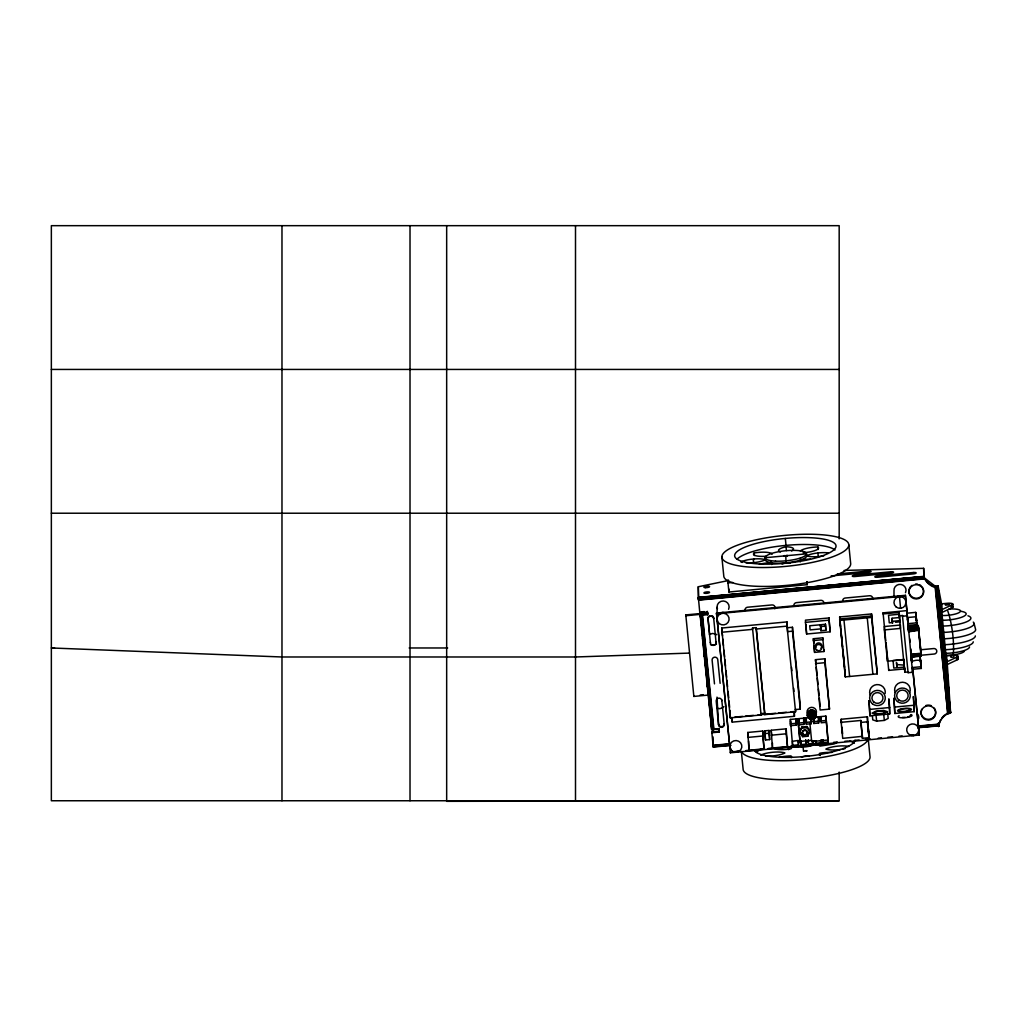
<?xml version="1.0" encoding="UTF-8"?>
<svg xmlns="http://www.w3.org/2000/svg" width="1027" height="1027" viewBox="0 0 1027 1027"><rect width="100%" height="100%" fill="white"/><g stroke="black" fill="none" stroke-linecap="round" stroke-linejoin="round"><path stroke-width="1.5" d="M764.871 733.599L764.871 730.852L769.043 730.454L769.685 739.607L765.513 739.992L764.871 733.599L769.043 733.214L769.043 730.454M765.513 739.992L764.871 730.852M826.067 717.924L828.032 740.018L811.689 741.558L811.689 740.326L799.994 741.417L798.03 720.556M842.23 729.85L842.204 732.829L841.704 727.527M912.528 672.287L906.88 610.629L883.079 612.862L883.079 613.941L899.177 612.426L899.177 615.828L902.451 615.52L908.086 672.698L912.528 672.287L912.515 669.681M903.567 658.898L903.567 659.706L887.469 661.221L884.337 629.923L884.337 626.534L900.435 625.019L900.435 628.408L884.337 629.923M908.086 672.698L908.086 671.979L904.826 672.287L904.633 667.075L893.798 668.089L893.041 660.515L903.876 659.488L904.184 662.531M947.767 610.962C951.734 622.401 954.442 640.745 953.287 654.841L952.08 655.252M938.37 723.175L938.639 726.5L939.358 723.406A17.677 17.151 0.3 0 1 947.51 713.804L947.78 712.982M911.154 656.882L910.821 654.225L920.795 653.288L918.562 630.694M921.039 654.879L920.885 653.994M920.821 653.39L921.116 655.932L920.937 652.145M957.536 658.358A5.661 1.374 -5.7 0 1 956.65 660.104L947.022 664.623L947.022 660.143L950.591 712.738L947.78 713.675L935.173 587.483L935.161 586.802L937.985 586.52L938.062 587.521L938.075 585.814L935.263 586.083M877.212 670.413L877.212 673.879L845.285 676.883L839.65 616.945L871.576 613.941L877.212 672.454M845.285 676.883L844.977 670.272M728.708 580.486L698.296 586.751L698.54 600.153L923.889 578.971L923.658 568.329L844.078 570.434M912.836 669.578L919.306 735.024L730.39 752.791L730.39 752.046M918.523 630.321L908.587 631.836L908.279 626.444L918.266 625.52L920.706 649.552M918.254 625.507L918.395 628.935M713.277 747.078L711.788 732.058L719.298 731.352L719.028 728.618L714.33 729.067M816.439 714.227L812.96 715.665L807.209 715.395C812.614 698.18 823.847 726.859 807.453 712.777M918.729 729.196L918.677 730.723A6.034 5.854 0 0 1 909.306 734.587A6.034 5.854 0 0 1 909.652 724.715A6.034 5.854 0 0 1 918.729 729.196L918.729 728.464M812.524 710.158L811.073 719.157L809.867 718.99L813.705 710.517M950.488 711.916L950.578 712.828M813.102 719.028L812.19 719.375L811.291 710.119M918.331 626.509L918.523 627.715M812.19 719.375C824.899 712.969 802.1 706.217 809.148 718.309L814.745 711.146M706.062 672.762L705.523 664.392M892.091 618.318L892.527 623.222L892.065 618.228L899.575 617.522L900.037 622.516L900.011 621.81L895.48 622.259M862.423 736.333L860.831 720.466L841.177 722.315L842.718 738.349L862.423 736.333L862.423 738.297L868.996 737.681L867.404 716.795L841.177 719.259L841.177 722.315M937.985 586.52L950.501 712.918L937.959 586.61L938.062 587.521M815.9 716.807C817.145 714.445 809.173 717.193 807.248 714.24C807.941 709.298 815.939 709.554 816.285 714.548M815.592 712.019C815.284 715.973 804.821 716.769 809.867 718.99M816.17 713.072C815.079 716.602 806.452 715.434 808.044 717.539M799.789 731.481L801.907 726.988L806.978 726.513L809.931 730.544L807.813 736.231L802.742 736.693L799.789 731.481L802.742 736.693M799.789 732.675L801.907 726.988M809.404 731.66L807.813 736.231M754.139 558.958L753.163 560.87L754.139 562.591L755.654 562.424A13.736 3.325 -5.7 0 0 765.359 559.728A20.758 5.032 -5.7 0 0 788.723 562.539A20.758 5.032 -5.7 0 0 805.977 554.593M787.632 555.607L784.012 555.954L806.477 553.835L806.683 555.838A13.736 3.325 -5.7 0 0 816.388 556.711L818.891 556.531A13.736 3.325 -5.7 0 0 823.808 555.851M805.797 750.557L807.145 750.853L803.576 751.084M809.006 710.954L814.398 718.566L815.387 717.578L812.973 719.003L810.098 710.389M816.041 716.564C813.846 719.568 809.546 713.893 808.108 711.762M698.334 597.804L923.697 576.622A17.677 17.138 0.2 0 0 934.878 587.405L937.767 586.802M883.656 713.675L887.508 711.685L883.656 710.414L875.954 711.133L872.103 713.123L875.954 714.394L883.656 713.675L884.324 720.415L876.634 721.134L872.783 719.863L872.372 715.819M884.324 720.415L888.175 718.412L887.636 713.033M709.439 634.532L712.366 633.466L715.254 633.903M814.488 718.399L812.203 719.234L809.148 718.309M947.78 713.675L935.533 587.431M950.976 655.521L946.753 655.919L946.714 663.134L941.554 609.807L951.169 605.275A5.661 1.374 -5.7 0 0 952.388 603.658A5.661 1.374 -5.7 0 0 947.189 603.298L941.554 603.825L938.075 585.814M952.337 606.264A5.661 1.374 -5.7 0 1 951.438 608.01L941.823 612.541L941.554 603.825L941.554 609.807M956.65 660.104L956.368 657.37L946.753 661.902L947.022 664.623M784.538 556.21L787.106 555.35M951.451 656.458C948.306 657.614 955.739 657.434 953.711 656.317M828.057 552.86A13.736 3.325 -5.7 0 0 818.891 552.86L816.388 553.142A13.736 3.325 -5.7 0 0 806.683 555.838M754.139 562.591L753.163 562.706A13.736 3.325 -5.7 0 1 745.987 562.886M784.012 555.954L765.166 557.725L765.359 559.728A13.736 3.338 -5.7 0 0 755.654 558.855L753.163 559.035A13.736 3.338 -5.7 0 0 740.955 562.026A13.736 3.325 -5.7 0 0 742.29 562.411M807.222 581.718L807.222 584.658L728.913 592.014L728.002 582.912L732.7 582.463M837.223 573.977L868.251 571.051A2.824 0.68 -5.7 0 1 871.076 571.474A2.824 0.68 -5.7 0 1 868.251 572.437L832.576 575.788A2.824 0.68 -5.7 0 1 831.164 575.826M698.309 597.367L923.697 576.622M698.321 597.573L923.671 576.378M698.36 598.086L923.709 576.892M698.386 598.382L923.735 577.2M698.411 598.715L923.761 577.533M698.437 599.062L923.787 577.88M923.902 578.432L924.98 578.817A17.677 17.138 0.2 0 0 927.946 582.604L930.475 584.62A17.677 17.138 0.2 0 0 934.878 586.725L935.109 586.776M698.476 599.421L923.825 578.24M702.879 614.493L702.879 613.35L700.067 613.62L700.889 615.173L707.577 614.749L707.308 611.322L707.308 612.015L699.798 612.721L698.578 599.832L923.851 578.599M701.3 611.887L704.304 611.604M707.95 613.658L685.792 615.738L685.792 614.916L707.95 612.824M729.799 746.218L729.799 746.963L716.499 613.08L905.416 595.313L907.277 613.876M700.067 614.762L707.577 614.056M716.499 613.812L905.416 596.058L905.416 595.313M721.711 632.26L752.509 629.371L752.509 627.985L756.206 627.638L764.768 713.251L761.071 713.598L761.071 714.972L730.274 717.873L721.711 628.036L787.003 621.9L787.593 631.631L792.472 631.169L792.472 627.266L787.593 627.728M828.943 617.959L805.463 620.154L805.463 622.362L806.631 634.018L830.111 631.81L828.943 617.959L830.111 631.81M805.463 622.362L828.943 620.154M871.576 615.982L839.65 618.986L845.298 675.445M915.725 612.374L906.892 613.196L907.2 617.574L916.033 616.752L915.725 612.374L916.944 624.557L908.112 625.392L907.817 623.671L916.636 622.85L916.944 624.557M899.357 614.249L888.522 615.276L889.279 622.85L892.373 622.555M839.65 620.424L871.576 617.42L871.576 613.941M795.566 708.912L795.566 711.724L764.768 714.625L756.206 629.025L787.016 626.123L787.003 621.9M906.88 615.815L902.451 616.239L902.451 615.52M825.438 624.288L809.725 625.764L810.136 629.898L820.868 628.883L820.457 624.763L820.868 630.719L825.849 630.257L825.438 624.288L825.849 630.257M820.457 626.598L825.438 626.123M892.296 621.335L899.806 620.629M918.305 625.713L908.394 627.073M908.356 626.829L914.056 626.29M909.819 626.945L914.094 626.547M908.24 627.497L918.215 626.56L918.42 629.269M908.24 627.613L918.215 626.675M908.24 627.792L918.215 626.855M908.253 628.036L918.228 627.099M908.279 628.331L918.254 627.394M908.304 628.678L918.279 627.741M908.33 629.063L918.305 628.126M908.369 629.487L918.343 628.55M813.384 638.717L822.781 637.831L823.962 651.516L814.578 652.402L813.384 638.717L813.833 643.159M908.407 629.936L918.459 629.615M908.446 630.398L918.485 629.962L908.536 631.361M908.484 630.873L918.459 629.936M813.384 640.553L822.781 639.68L822.781 637.831M815.477 659.668L824.874 658.782L829.508 709.131L820.124 710.016L815.477 659.668L815.952 664.315M920.539 649.796L933.684 648.55A2.824 2.747 0 0 1 936.778 651.015A2.824 2.747 0 0 1 934.236 654.019L911.039 656.189M815.489 663.57L824.874 662.685L824.874 658.782M910.859 654.674L920.834 653.737L920.783 653.018M910.91 655.11L920.834 653.737M910.949 655.508L920.924 654.571M911 655.868L920.962 654.931M911.065 656.446L921.039 655.508M911.103 656.651L921.065 655.714M911.142 656.869L921.129 655.778M920.115 656.24L911.283 657.075C910.038 665.085 913.234 658.577 920.41 660.631L920.115 656.24L921.322 668.436L912.502 669.27L912.194 667.55L921.026 666.728L921.322 668.436M896.622 664.559L904.261 665.111M886.057 642.658L888.727 670.4L904.826 668.898M700.183 694.997L703.354 694.701M685.792 614.916L693.854 696.422L709.683 694.932M795.386 709.58L800.264 709.131L800.264 705.215L792.472 627.266M734.857 717.116L742.56 716.384M745.641 716.101L753.356 715.37M757.977 714.933L775.526 713.29M778.594 712.995L786.284 712.276M790.893 711.839L793.961 711.557L794.436 716.294L732.238 722.135L731.763 717.398M869.908 709.387L889.703 707.526L888.83 698.861L889.703 713.958L869.908 715.819L869.035 700.722L869.908 715.819M894.825 707.051L914.21 705.228L913.337 696.55L914.21 711.66L894.825 713.483L893.965 698.373L894.825 713.483M796.374 720.71L796.374 725.126L790.546 725.665L790.366 719.439L809.802 717.616M814.783 717.141L825.875 716.101L828.211 743.882L823.32 744.331L823.128 740.48M796.374 725.126L796.195 719.195L798.724 718.951L798.903 720.774L798.03 720.864L799.994 740.583L800.88 740.506M803.602 718.194L803.794 720.312L806.323 720.081L806.144 718.258L803.602 718.502L803.794 724.42L798.903 724.882L798.724 718.951M813.564 718.926L813.743 723.483L818.622 723.034L818.442 717.103L820.984 716.859L821.164 722.79L826.067 722.328L826.067 720.286M811.202 719.619L813.743 719.388M821.164 718.682L818.622 718.926L818.442 717.103M798.03 721.699L798.903 721.609M806.323 719.786L806.323 720.915L803.794 721.159L803.794 724.42M719.028 728.618L719.028 729.311L711.544 729.414L710.504 715.485M806.144 718.258L806.323 724.189L811.214 723.727L811.202 721.686L813.743 721.455M818.622 723.034L818.622 720.993L821.164 720.749M790.366 723.842L796.195 723.303M798.724 723.059L803.602 722.597M806.144 722.366L811.022 721.904L811.022 717.796M813.564 721.673L818.442 721.211M820.984 720.967L825.875 720.505L825.875 716.101M719.298 731.352L719.298 732.046L711.788 732.752L711.788 732.058M748.606 740.981L749.03 750.211L747.746 732.456L762.766 731.044L764.049 748.799L745.961 750.583M771.187 730.248L786.207 728.836L787.491 746.59L772.458 748.003L771.187 730.248L771.752 735.935M862.423 738.297L860.831 722.43L867.404 721.814L867.404 716.795M747.746 737.425L762.779 736.012L762.766 731.044M771.187 735.216L786.207 733.804L786.207 728.836M713.046 745.307L728.913 743.818M919.358 725.909L939.179 724.048M713.072 745.641L728.952 744.139M919.383 726.243L938.434 724.459L938.639 726.5M713.11 745.949L728.977 744.459M919.422 726.551L938.46 724.767M713.149 746.231L729.016 744.729M917.868 726.988L938.498 725.036M713.174 746.475L729.042 744.986M917.894 727.232L938.524 725.293M713.2 746.68L730.685 745.204M917.92 727.437L938.575 725.665M713.264 747.053L730.736 745.422M917.971 727.732L938.627 725.884L939.371 722.713A17.677 17.151 0.3 0 1 940.668 719.799M798.531 746.668L798.338 740.737L798.531 746.668L792.703 747.207L792.523 745.397L792.523 741.289L798.338 740.441M798.531 742.264L801.06 742.02M805.836 741.571L808.48 741.327M820.778 740.172L823.32 739.928M798.531 742.56L801.06 742.328L801.06 746.424L805.938 745.974L805.759 740.043L805.938 745.974M805.938 741.866L808.48 741.622L808.3 739.799L808.48 745.73L813.358 745.268L813.358 741.173L815.9 740.929L815.9 745.037L820.778 744.575L820.778 740.467L823.32 740.236M792.523 745.397L798.338 744.845M801.06 746.424L800.88 744.601L805.759 744.151M813.179 741.417L813.179 743.445L808.3 743.907L808.48 745.73M815.9 745.037L815.72 743.214L820.599 742.752L820.599 740.711M823.128 742.521L828.032 742.059L828.032 737.656M739.581 751.186L736.398 751.482L736.398 752.226M768.273 748.49L771.457 748.195M790.585 746.398L793.768 746.09M812.896 744.293L816.08 743.997M833.616 742.341L836.8 742.046M844.772 741.301L847.955 740.993M854.336 740.403L859.111 739.953M865.491 739.35L870.267 738.901M878.239 738.156L881.423 737.848M887.803 737.258L892.579 736.808M898.959 736.205L902.142 735.91M910.115 735.152L913.298 734.857L913.298 735.589M746.372 750.865L752.637 750.288M757.335 749.838L763.6 749.248M768.299 748.811L774.563 748.221M779.262 747.784L785.527 747.194M790.225 746.745L796.49 746.154M804.321 745.422L807.453 745.127M812.152 744.691L818.416 744.1M801.907 728.182L806.978 727.707L809.931 731.737M688.963 653.108L575.505 656.985L281.976 656.985L51.35 647.973L54.559 647.973M446.668 225.67L446.668 801.33L839.175 800.752L839.175 772.111M51.35 369.438L839.175 369.438M51.35 513.218L839.175 513.218M409.157 647.973L447.669 647.973M839.175 800.752L51.35 800.752L51.35 225.67L839.175 225.67L839.175 538.88M784.538 555.581L787.106 555.966M936.457 587.149L925.199 578.522L923.928 578.65L923.658 568.329M716.795 708.194L719.876 708.681L722.803 707.629A6.034 5.854 0 0 0 723.958 706.576M700.093 614.852L711.724 729.568M807.209 715.395L807.479 716.525M924.749 578.355L923.658 575.916L923.889 578.971M938.627 725.896L938.639 722.777M974.122 623.607L975.65 629.667A25.855 6.265 -5.7 0 1 956.586 637.549L949.924 638.383A25.855 6.265 -5.7 0 1 943.261 638.794M904.017 661.747L904.196 664.508M700.067 613.62L700.902 619.846M701.313 622.953L701.942 627.625M704.021 649.642L703.893 648.794L704.021 650.836M704.304 653.57L704.419 654.43L704.394 653.634M907.444 619.255L907.38 618.613L907.624 621.04M707.487 685.587L707.68 687.024L707.487 684.252M707.282 684.367L707.423 685.638M918.536 627.6L918.587 628.396M896.687 665.214C897.405 671.157 895.891 657.177 896.738 664.636M702.892 640.283L702.622 638.152L702.892 641.657M704.163 654.417L704.419 656.535L704.227 653.763M708.694 699.759L708.951 701.89L708.694 698.386M952.812 604.146L953.095 606.88M958.024 656.24L958.294 658.975M951.169 605.275L951.438 608.01M937.612 586.892L950.219 713.123M937.407 586.995L950.014 713.213M937.163 587.085L949.77 713.303M936.881 587.162L949.5 713.393M936.573 587.251L949.192 713.47M936.239 587.316L948.858 713.534M935.892 587.38L948.512 713.598M918.626 628.537L921.103 654.148M916.033 616.752L916.636 622.85M920.41 660.631L921.026 666.728M910.769 648.897L911.09 652.068M911.411 655.252L912.053 661.619M905.416 596.058L907.188 613.761M907.663 618.472L907.971 621.605M909.704 638.858L910.012 641.991M911.424 656.112L912.053 662.389M912.682 668.68L919.306 735.024M900.576 608.279L899.408 595.878M899.177 612.426L899.665 617.278M899.177 615.019L904.826 672.287M883.079 612.862L885.749 640.604M871.576 617.42L877.212 673.879M867.25 617.83L872.899 674.29M875.954 714.394L876.634 721.134M867.404 721.814L868.996 737.681M848.803 544.901A63.777 15.469 -5.7 0 1 753.484 567.315A63.777 15.469 -5.7 0 1 753.702 540.382A63.777 15.469 -5.7 0 1 848.803 544.901L850.703 563.836A63.777 15.469 -5.7 0 1 787.093 585.351A63.777 15.469 -5.7 0 1 723.753 575.775L721.853 556.827M868.316 739.71L870.062 757.079A63.777 15.456 -5.7 0 1 806.734 778.556A63.777 15.456 -5.7 0 1 743.099 769.005L741.366 751.648M843.963 620.013L849.611 676.472M839.65 616.945L840.587 626.354M840.895 629.5L842.628 646.74M842.936 649.886L844.669 667.139M841.177 719.259L841.575 723.252M841.96 727.219L842.628 733.804M800.315 551.037A13.736 3.325 -5.7 0 1 802.344 549.727L803.948 549.111A13.736 3.325 -5.7 0 1 817.89 546.98L818.147 549.535M817.903 552.975L818.288 556.788M824.874 662.685L829.508 709.131M825.875 720.505L826.067 722.328M828.032 742.059L828.211 743.882M814.129 646.124L814.578 652.402M816.26 667.409L817.03 675.15M817.338 678.244L817.954 684.431M818.416 689.078L819.045 695.266M819.353 698.373L820.124 706.114M806.914 581.616L807.222 584.658M820.599 742.752L820.778 744.575M800.431 557.982L800.624 559.985A13.736 3.325 -5.7 0 0 800.315 561.833M805.9 624.532L806.631 634.018M811.022 721.904L811.214 723.727M813.179 743.445L813.358 745.268M809.879 723.342L811.689 741.558M785.334 538.456L786.014 545.376A50.939 12.363 -5.7 0 1 835.002 549.984M780.533 552.012A13.736 3.338 -5.7 0 1 778.736 551.037L778.505 550.446A13.736 3.338 -5.7 0 1 786.014 546.749L786.4 550.575M789.994 563.207A13.736 3.325 -5.7 0 0 786.027 562.835L785.822 556.223M792.472 631.169L800.264 709.131M803.037 746.424L803.525 751.199M791.56 667.499L791.881 670.682M793.627 688.18L793.948 691.364M787.016 626.123L795.566 711.724M796.195 719.195L796.374 721.018M790.366 719.439L792.703 747.207M771.213 560.729L771.418 562.732A13.736 3.338 -5.7 0 1 771.726 564.529M788.325 747.13L788.582 749.684M786.207 733.804L787.491 746.59M772.086 554.31A13.736 3.338 -5.7 0 0 769.698 552.796L768.093 552.475A13.736 3.338 -5.7 0 0 754.152 552.975L754.409 555.53M769.043 733.214L769.685 739.607M752.509 627.985L761.071 714.972M762.779 736.012L764.049 748.799M747.746 732.456L748.169 736.718M721.711 628.036L722.507 635.957M722.815 639.128L723.457 645.47M723.932 650.232L724.561 656.574M724.882 659.745L725.511 666.087M725.986 670.836L726.628 677.178M726.936 680.349L727.578 686.691M728.053 691.441L728.682 697.782M729.003 700.953L729.632 707.295M729.953 710.466L730.274 717.873M716.499 613.08L730.39 752.791M712.019 615.751A2.824 2.747 0 0 1 713.662 617.984L716.024 642.363A2.824 2.747 0 0 1 713.483 645.354A2.824 2.747 0 0 1 710.389 642.889L708.027 618.524A2.824 2.747 0 0 1 708.656 616.508M720.12 683.34L717.757 659.655A2.824 2.747 0 0 0 714.664 657.19A2.824 2.747 0 0 0 712.122 660.194L714.484 683.866M721.853 700.645L724.215 724.317A2.824 2.747 0 0 1 721.673 727.321A2.824 2.747 0 0 1 718.579 724.844L716.217 701.171A2.824 2.747 0 0 1 718.759 698.18A2.824 2.747 0 0 1 721.853 700.645L721.853 699.952M708.027 618.524L709.618 634.429M718.579 724.844L716.987 697.128M707.308 612.015L707.577 614.749M719.028 729.311L719.298 732.046M702.519 615.212L713.97 729.786M702.16 615.237L713.598 729.799M701.8 615.237L713.251 729.799M701.48 615.224L712.918 729.799M698.296 586.751L698.578 599.832M701.171 615.212L712.622 729.773M700.889 615.173L712.34 729.735M700.645 615.134L712.096 729.696M700.44 615.07L711.891 729.632M910.744 650.296L910.885 651.798M941.798 617.638C943.158 634.16 939.217 590.243 940.616 607.175M946.778 668.744C945.495 653.108 949.23 694.843 947.96 679.206M707.346 684.175L707.423 684.906M707.423 687.012L707.179 684.303M920.757 649.847L920.86 650.861M907.573 619.332L907.675 620.578M705.857 664.276L706.062 666.959M920.86 651.105L920.975 652.286M708.861 694.855L709.105 698.026M709.618 704.381L710.119 710.723M906.007 601.154L906.007 601.886M888.727 669.322L888.727 670.4M806.323 720.915L806.323 724.189M764.768 713.251L764.768 714.625M756.206 627.638L756.206 629.025M722.507 612.516L722.507 613.247M717.077 619.64L717.077 607.419M914.21 705.228L914.21 711.66M893.991 596.533L893.991 590.782A6.034 5.854 0 0 1 900.987 584.44A6.034 5.854 0 0 1 905.493 592.643M889.703 707.526L889.703 713.958M887.469 657.819L887.469 661.221M860.831 720.466L860.831 722.43M823.962 649.68L823.962 651.516M823.32 741.597L823.32 744.331M820.868 628.883L820.868 630.719M818.622 718.63L818.622 720.993M815.72 741.173L815.72 743.214M813.743 719.08L813.743 723.483M811.202 719.324L811.202 721.686M806.978 726.513L806.978 727.707M800.88 741.34L800.88 744.601M799.994 740.287L799.994 741.417M798.903 720.479L798.903 724.882M794.436 712.391L794.436 716.294M790.546 721.262L790.546 725.665M772.458 743.034L772.458 748.003M732.238 718.232L732.238 722.135M728.913 589.074L728.913 592.014M728.002 579.973L728.002 582.912M724.215 724.317L724.215 723.624A2.824 2.747 0 0 1 721.673 726.628A2.824 2.747 0 0 1 718.579 724.163M716.024 641.67L716.024 642.363M713.662 617.984L713.662 618.678A2.824 2.747 0 0 0 710.568 616.213A2.824 2.747 0 0 0 708.027 619.204M713.008 736.872L713.008 744.267M710.389 642.196L710.389 642.889M699.798 612.028L699.798 612.721M693.854 695.6L693.854 696.422M575.505 225.67L575.505 801.33M410.017 225.67L410.017 800.752M281.976 225.67L281.976 800.752M709.195 616.02A2.824 2.747 0 0 1 709.85 615.687M872.706 598.921A2.824 2.747 0.3 0 0 869.651 595.737L845.234 598.035A2.824 2.747 0 0 0 842.692 601.039M823.885 603.517A2.824 2.747 0.1 0 0 820.817 600.333L796.413 602.631A2.824 2.747 -0.2 0 0 794.025 606.328M774.846 608.793A2.824 2.747 0 0 0 771.996 604.929L747.579 607.214A2.824 2.747 -0.1 0 0 745.037 610.218M921.091 655.252A2.824 2.747 0.2 0 1 920.346 655.226M941.528 718.451A17.677 17.151 0.3 0 1 944.814 714.92M946.124 713.958A17.677 17.151 0.3 0 1 947.51 713.11M953.852 655.303A5.661 1.374 -5.7 0 1 956.368 657.37M717.437 608.908A6.034 5.854 0 0 1 723.303 601A6.034 5.854 0 0 1 728.592 609.281M916.559 713.02A6.034 5.854 0 0 1 918.677 718.502M934.352 708.104A7.356 7.138 0 0 1 929.076 719.349A7.356 7.138 0 0 1 921.668 709.298M925.789 705.575A7.356 7.138 0 0 1 931.412 705.754M922.259 586.982A7.356 7.138 0 0 1 920.539 596.944A7.356 7.138 0 0 1 910.281 595.275A7.356 7.138 0 0 1 911.989 585.326M915.558 584.029A7.356 7.138 0 0 1 917.47 584.093M919.319 584.633A7.356 7.138 0 0 1 920.937 585.621M913.298 734.857A6.034 5.854 0 0 1 911.719 734.806M917.624 725.627A6.034 5.854 0 0 1 918.677 729.992M737.938 751.148A6.034 5.854 0 0 1 734.818 751.43M730.903 749.068A6.034 5.854 0 0 1 729.863 744.691M717.437 620.398A6.034 5.854 0 0 1 717.141 617.381M719.58 613.581A6.034 5.854 0 0 1 724.086 612.567M905.647 599.652A6.034 5.854 0 0 1 905.493 604.133M897.88 596.225A6.034 5.854 0 0 1 902.489 596.379M949.025 609.075A12.619 3.055 -5.7 0 1 960.45 610.795A12.619 3.055 -5.7 0 1 951.195 614.903L947.934 615.314A12.619 3.055 -5.7 0 1 941.656 615.494M960.964 611.296A18.037 4.378 -5.7 0 1 952.915 619.397L948.268 619.987A18.037 4.378 -5.7 0 1 940.681 620.295M967.922 615.776A22.26 5.392 -5.7 0 1 954.481 624.981L948.743 625.713A22.26 5.392 -5.7 0 1 943.004 626.059M973.275 622.118A24.93 6.046 -5.7 0 1 955.726 631.207L949.307 632.016A24.93 6.046 -5.7 0 1 942.889 632.414M975.355 635.906A24.93 6.046 -5.7 0 1 956.959 643.505L950.54 644.314A24.93 6.046 -5.7 0 1 944.108 644.712M973.249 641.811A22.26 5.392 -5.7 0 1 956.83 648.589L951.105 649.321A22.26 5.392 -5.7 0 1 945.366 649.667M969.527 646.894A18.037 4.378 -5.7 0 1 956.214 652.389L951.567 652.979A18.037 4.378 -5.7 0 1 943.98 653.288M964.469 650.759A12.619 3.055 -5.7 0 1 955.161 654.61L951.901 655.021A12.619 3.055 -5.7 0 1 945.623 655.187M716.448 644.057A6.034 5.854 0 0 1 710.44 644.622M715.447 633.967A6.034 5.854 0 0 1 716.782 634.776M814.09 743.766A9.436 2.285 -5.7 0 1 805.925 746.822A9.436 2.285 -5.7 0 1 795.63 746.103M737.027 559.176A50.939 12.363 -5.7 0 1 786.002 545.376M756.411 752.419A50.939 12.35 -5.7 0 1 761.482 748.953M849.316 740.685A50.939 12.35 -5.7 0 1 854.374 743.201M790.456 746.488A13.569 3.286 -5.7 0 1 790.893 748.837A13.544 3.286 -5.7 0 1 778.954 749.556L777.041 749.351A13.544 3.286 -5.7 0 1 773.434 748.105M867.943 739.504A63.777 15.456 -5.7 0 1 804.847 759.621A63.777 15.456 -5.7 0 1 741.468 751.392M855.196 740.428A50.939 12.337 -5.7 0 1 804.629 756.501A50.939 12.337 -5.7 0 1 754.177 749.928M782.048 563.951A13.736 3.325 -5.7 0 1 786.027 562.835M759.402 564.285A13.736 3.325 -5.7 0 1 771.418 562.732M800.624 559.985A13.736 3.325 -5.7 0 1 810.444 559.189M766.463 556.21A13.736 3.338 -5.7 0 1 759.402 556.287L757.477 556.082A13.736 3.338 -5.7 0 1 754.152 552.975M791.509 550.973A13.736 3.338 -5.7 0 0 793.306 549.663L793.537 549.034A13.736 3.338 -5.7 0 0 786.014 546.749M817.89 546.98A13.736 3.325 -5.7 0 1 814.565 550.716L812.639 551.281A13.736 3.325 -5.7 0 1 803.075 552.744M848.751 746.424A13.569 3.286 -5.7 0 0 837.968 746.115L835.477 746.411A13.569 3.286 -5.7 0 0 825.862 749.094A13.569 3.286 -5.7 0 0 835.477 749.967L837.968 749.8A13.569 3.286 -5.7 0 0 840.458 749.505M845.093 748.632A13.569 3.286 -5.7 0 1 842.859 749.107M820.303 755.551A13.569 3.286 -5.7 0 1 819.867 753.202A13.569 3.286 -5.7 0 1 831.806 752.483M801.407 757.143A13.569 3.286 -5.7 0 1 805.386 756.039A13.569 3.286 -5.7 0 1 809.353 756.385M778.941 757.451A13.569 3.286 -5.7 0 1 790.893 755.923A13.569 3.286 -5.7 0 1 791.239 757.708M765.68 756.09A13.569 3.299 -5.7 0 0 772.792 755.923L775.282 755.628A13.569 3.299 -5.7 0 0 784.898 752.945A13.569 3.286 -5.7 0 0 775.282 752.072L772.792 752.252A13.569 3.286 -5.7 0 0 760.699 755.217M837.339 742.097A13.569 3.286 -5.7 0 1 833.744 744.023L819.944 746.09A13.492 3.274 -5.7 0 1 819.572 744.318M895.095 692.48A7.831 7.6 0 0 1 902.707 682.236A7.831 7.6 0 0 1 909.563 692.968M870.126 694.83A7.831 7.6 0 0 1 876.699 684.611A7.831 7.6 0 0 1 885.184 693.418M807.915 714.574A4.711 4.57 0 0 1 811.291 707.359A4.711 4.57 0 0 1 816.041 713.816M815.849 647.498A3.209 3.107 0 0 1 816.927 643.428A3.209 3.107 0 0 1 821.202 644.122A3.209 3.107 0 0 1 820.868 648.307M803.846 734.369A2.452 2.375 0 0 1 802.973 730.698A2.452 2.375 0 0 1 806.85 730.826A2.452 2.375 0 0 1 805.72 734.433M911.129 714.587A6.984 1.695 -5.7 0 1 905.108 717.706A6.984 1.695 -5.7 0 1 899.087 715.716M910.371 715.164A5.469 1.322 -5.7 0 1 910.371 715.845M909.832 716.217A5.469 1.322 -5.7 0 1 907.829 716.897M905.108 717.334A5.469 1.322 -5.7 0 1 902.386 717.411M808.454 714.959C814.347 728.515 818.596 703.97 808.454 714.959M809.417 715.293C813.589 724.882 816.581 707.526 809.417 715.293M810.547 715.588C812.485 719.966 813.82 712.045 810.547 715.588M920.487 659.847L920.949 664.841L920.487 659.847M867.648 721.724L868.739 733.368L867.648 721.724M916.097 615.969L916.572 620.963L916.123 616.059M939.808 600.962L943.248 635.739L939.808 600.962M945.328 656.15L948.768 690.927L945.328 656.15M945.366 604.736L949.064 604.505L945.366 604.736M876.981 711.48L874.17 712.931L876.994 713.868L882.617 713.329L885.441 711.878L882.617 710.941L876.981 711.48M890.794 571.782L855.106 575.146A2.824 0.68 -5.7 0 0 852.294 576.096A2.824 0.68 -5.7 0 0 855.106 576.519L890.794 573.169A2.824 0.68 -5.7 0 0 893.606 572.206A2.824 0.68 -5.7 0 0 890.794 571.782M913.324 572.514L877.649 575.877A2.824 0.68 -5.7 0 0 874.824 576.827A2.824 0.68 -5.7 0 0 877.649 577.251L913.324 573.9A2.824 0.68 -5.7 0 0 916.148 572.938A2.824 0.68 -5.7 0 0 913.324 572.514M923.697 718.451A7.356 7.138 0 0 0 935.623 714.112A7.356 7.138 0 0 0 925.789 706.255A7.356 7.138 0 0 0 923.697 718.451M911.591 597.329A7.356 7.138 0 0 0 923.53 592.99A7.356 7.138 0 0 0 913.683 585.133A7.356 7.138 0 0 0 911.591 597.329M719.259 623.594A6.034 5.854 0 0 0 729.042 620.038A6.034 5.854 0 0 0 720.98 613.594A6.034 5.854 0 0 0 719.259 623.594M896.16 606.97A6.034 5.854 0 0 0 905.955 603.414A6.034 5.854 0 0 0 897.88 596.969A6.034 5.854 0 0 0 896.16 606.97M731.981 750.917A6.034 5.854 0 0 0 741.776 747.361A6.034 5.854 0 0 0 733.702 740.916A6.034 5.854 0 0 0 731.981 750.917M705.344 593.349A2.824 0.68 -5.7 0 0 709.567 592.361A2.824 0.68 -5.7 0 0 705.344 592.155A2.824 0.68 -5.7 0 0 705.344 593.349M705.344 587.649A2.824 0.68 -5.7 0 0 709.567 586.661A2.824 0.68 -5.7 0 0 705.344 586.456A2.824 0.68 -5.7 0 0 705.344 587.649M760.019 563.99A50.939 12.363 -5.7 0 0 836.029 546.094A50.939 12.363 -5.7 0 0 759.941 542.487A50.939 12.363 -5.7 0 0 760.019 563.99M775.488 561.127A20.758 5.032 -5.7 0 0 806.477 553.835A20.758 5.032 -5.7 0 0 775.488 552.372A20.758 5.032 -5.7 0 0 775.488 561.127M816.978 650.245A3.209 3.107 0 0 0 821.882 647.703A3.209 3.107 0 0 0 817.171 644.853A3.209 3.107 0 0 0 816.978 650.245M872.475 703.842A7.831 7.6 0 0 0 885.184 699.233A7.831 7.6 0 0 0 874.709 690.876A7.831 7.6 0 0 0 872.475 703.842M873.938 702.134A5.546 5.379 0 0 0 882.925 698.873A5.546 5.379 0 0 0 875.517 692.943A5.546 5.379 0 0 0 873.938 702.134M897.457 701.505A7.831 7.6 0 0 0 910.153 696.884A7.831 7.6 0 0 0 899.691 688.526A7.831 7.6 0 0 0 897.457 701.505M898.792 699.926A5.738 5.559 0 0 0 908.099 696.55A5.738 5.559 0 0 0 900.422 690.426A5.738 5.559 0 0 0 898.792 699.926M803.307 734.69A2.452 2.375 0 0 0 807.273 733.239A2.452 2.375 0 0 0 804 730.621A2.452 2.375 0 0 0 803.307 734.69M901.038 711.878A6.984 1.695 -5.7 0 0 911.462 709.426A6.984 1.695 -5.7 0 0 901.038 708.938A6.984 1.695 -5.7 0 0 901.038 711.878M901.796 711.493A5.469 1.322 -5.7 0 0 909.961 709.567A5.469 1.322 -5.7 0 0 901.796 709.182A5.469 1.322 -5.7 0 0 901.796 711.493"/></g></svg>
